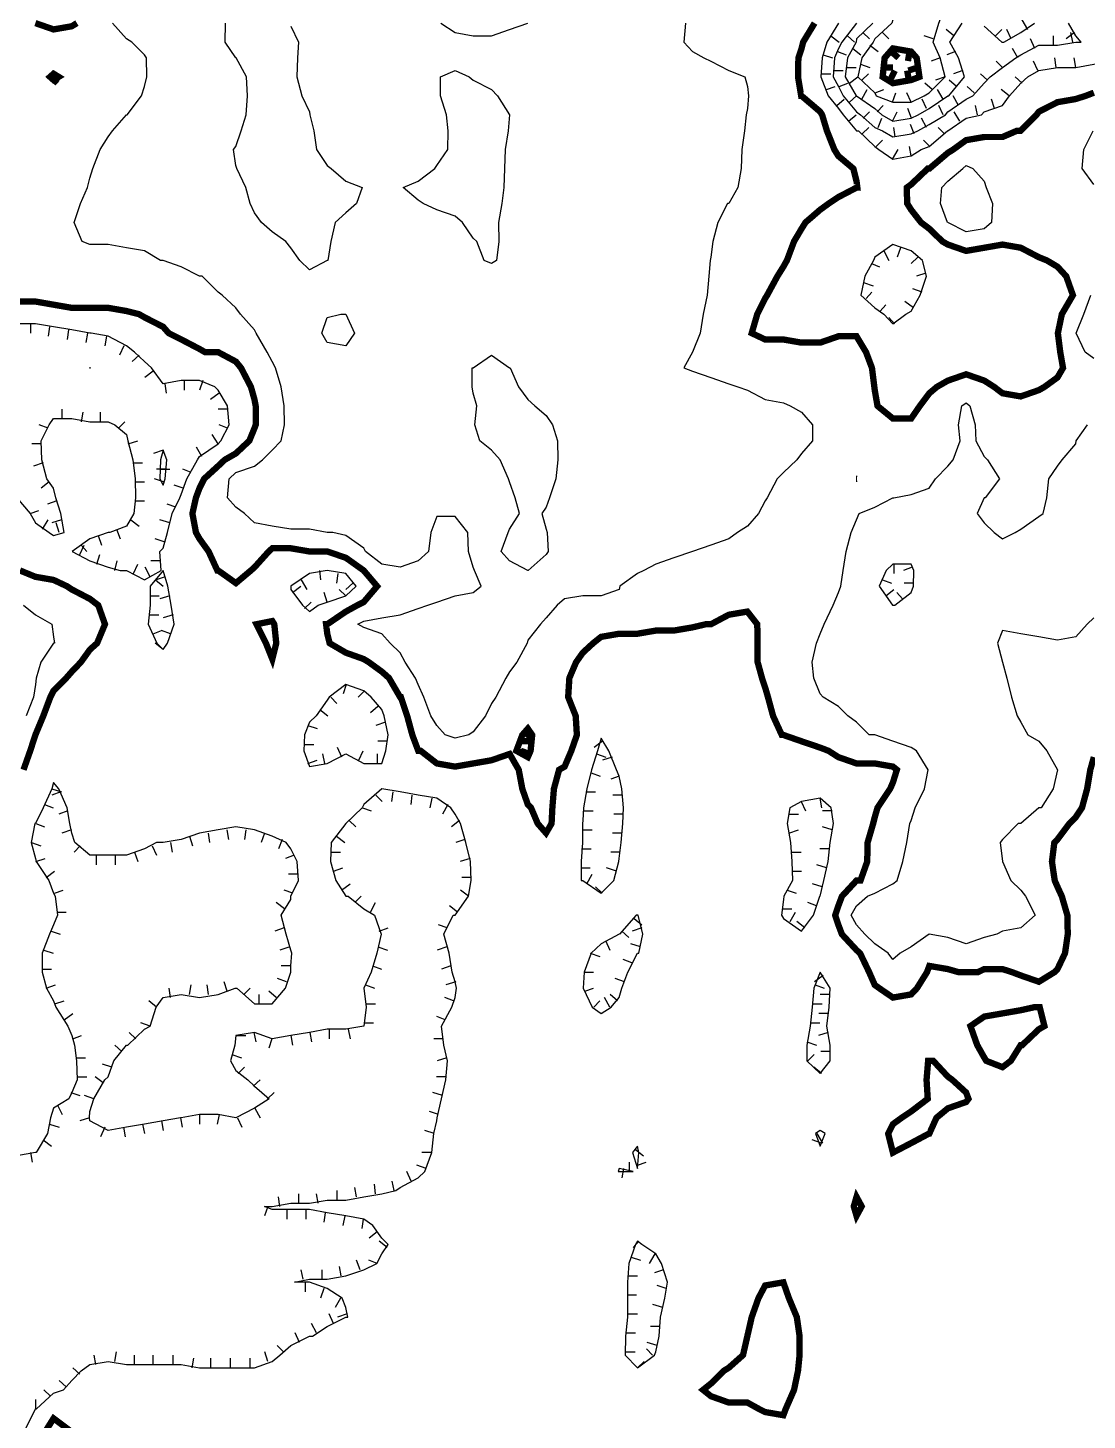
# Model space of a CAD drawing. Extents: x 628896 to 629898, y 4519176 to 4520140.
# Drawn here: x 629100.5 to 629267.9, y 4519436.2 to 4519656.2 of the extents above; entities that cross this region are included whole.
import ezdxf

# ---------------------------------------------------------------- set-up
doc = ezdxf.new("R2010")
doc.units = 0

msp = doc.modelspace()

# ---------------------------------------------------------------- linework, layer by layer
at = {"layer": 'GSLAYER', "linetype": 'CONTINUOUS', "flags": 128}
for points in [[(629242.125, 4519645.5), (629242.9375, 4519646), (629245.4375, 4519648.5), (629244.625, 4519651.5), (629243.5625, 4519654), (629244.4375, 4519657), (629245.625, 4519660), (629242.9375, 4519661), (629240.5625, 4519660), (629240.0625, 4519659.5), (629237.1875, 4519657.5), (629237, 4519657), (629234.3125, 4519654.5), (629234.0625, 4519654), (629232.25, 4519651.5), (629231.625, 4519648.5), (629234.3125, 4519646), (629234.5625, 4519645.5), (629237.1875, 4519644.5), (629240.0625, 4519644.5), (629242.125, 4519645.5)], [(629166.4375, 4519544.5), (629165.125, 4519546), (629164.1875, 4519547.5), (629163.0625, 4519550.5), (629162.1875, 4519552.5), (629161.75, 4519553.5), (629160.125, 4519556), (629159.3125, 4519557.5), (629157.75, 4519559), (629156.4375, 4519560.5), (629153.5625, 4519561.5), (629152.625, 4519562), (629153.5625, 4519562.5), (629156.4375, 4519563), (629159.3125, 4519563.5), (629162.1875, 4519564.5), (629163.6875, 4519565), (629165.125, 4519565.5), (629168, 4519566.5), (629170.875, 4519567), (629172.125, 4519568), (629171.0625, 4519570.5), (629170.875, 4519571), (629170.125, 4519573.5), (629170, 4519576.5), (629168, 4519579), (629165.125, 4519579), (629164.1875, 4519576.5), (629163.8125, 4519573.5), (629162.1875, 4519572), (629159.3125, 4519571), (629156.4375, 4519571.5), (629153.875, 4519573.5), (629153.5625, 4519574), (629150.75, 4519576), (629148.6875, 4519576.5), (629147.8125, 4519576.5), (629145, 4519577), (629142.0625, 4519577), (629139.125, 4519577.5), (629136.3125, 4519578), (629134.75, 4519579.5), (629133.375, 4519580.5), (629132.0625, 4519582), (629132.3125, 4519585), (629133.375, 4519586), (629136.3125, 4519587), (629137.5625, 4519588), (629139.125, 4519589.5), (629140.5, 4519591), (629141.0625, 4519593.5), (629141, 4519596.5), (629140.5, 4519599.5), (629139.625, 4519602.5), (629139.125, 4519603.5), (629138.3125, 4519605), (629136.5625, 4519608), (629136.3125, 4519608.5), (629134.125, 4519611), (629133.375, 4519612), (629131.1875, 4519614), (629130.5625, 4519614.5), (629128.0625, 4519617), (629127.625, 4519617), (629124.75, 4519618.5), (629121.875, 4519619.5), (629121.4375, 4519619.5), (629118.9375, 4519621), (629116.0625, 4519621.5), (629113.1875, 4519622), (629110.3125, 4519622), (629109.0625, 4519622.5), (629107.8125, 4519625.5), (629108.8125, 4519628.5), (629109.9375, 4519631), (629110.3125, 4519632.5), (629110.75, 4519634), (629111.9375, 4519637), (629113.1875, 4519639), (629113.875, 4519640), (629116.0625, 4519642.5), (629116.1875, 4519642.5), (629118.4375, 4519645.5), (629118.9375, 4519647), (629119.3125, 4519648.5), (629119.25, 4519651.5), (629118.9375, 4519652), (629116.9375, 4519654), (629116.0625, 4519654.5), (629113.875, 4519657)], [(629143.5, 4519619.5), (629142.0625, 4519621.5), (629141.25, 4519622.5), (629139.125, 4519624), (629137.4375, 4519625.5), (629136.3125, 4519627), (629135.625, 4519628.5), (629134.9375, 4519631), (629133.5, 4519634), (629133.375, 4519634.5), (629133, 4519637), (629133.375, 4519637.5), (629134.1875, 4519640), (629135, 4519642.5), (629135.1875, 4519645.5), (629135.0625, 4519648.5), (629133.4375, 4519651.5), (629133.375, 4519651.5), (629131.6875, 4519654), (629131.75, 4519657)], [(629142.0625, 4519656.5), (629143.25, 4519654), (629143.125, 4519651.5), (629143, 4519648.5), (629143.8125, 4519645.5), (629145, 4519643), (629145.0625, 4519642.5), (629145.6875, 4519640), (629146.125, 4519637), (629147.8125, 4519634.5), (629148.4375, 4519634), (629150.75, 4519632), (629153.3125, 4519631), (629152.4375, 4519628.5), (629150.75, 4519627), (629149.0625, 4519625.5), (629148.375, 4519622.5), (629147.875, 4519619.5), (629147.8125, 4519619.5), (629145, 4519618), (629143.5, 4519619.5)], [(629165.75, 4519657), (629168, 4519655.5), (629170.875, 4519655), (629173.75, 4519655), (629176.625, 4519656), (629179.5, 4519657)], [(629204.4375, 4519657), (629204.125, 4519654), (629205.5, 4519652.5), (629207.3125, 4519651.5), (629208.4375, 4519651), (629211.25, 4519649.5), (629213.8125, 4519648.5), (629214.1875, 4519647), (629214.375, 4519645.5), (629214.1875, 4519643.5), (629214, 4519642.5), (629213.75, 4519640), (629213.3125, 4519637), (629213.1875, 4519634), (629212.6875, 4519631), (629211.25, 4519628.5), (629211.0625, 4519628.5), (629209.5, 4519625.5), (629208.75, 4519622.5), (629208.4375, 4519620), (629208.3125, 4519619.5), (629208.125, 4519617), (629207.8125, 4519614), (629207.1875, 4519611), (629206.75, 4519608), (629205.5, 4519605), (629204.125, 4519602.5), (629205.5, 4519602), (629208.4375, 4519601), (629211.25, 4519600), (629212.6875, 4519599.5), (629214.1875, 4519599), (629217, 4519597.5), (629219.875, 4519597), (629220.9375, 4519596.5), (629222.75, 4519595.5), (629224.5, 4519593.5), (629224.5, 4519591), (629222.75, 4519589), (629222, 4519588), (629219.875, 4519586), (629218.875, 4519585), (629217.3125, 4519582), (629217, 4519581.5), (629215.9375, 4519579.5), (629214.1875, 4519577.5), (629212.625, 4519576.5), (629211.25, 4519575.5), (629208.4375, 4519574.5), (629205.5, 4519573.5), (629205.5, 4519573.5), (629202.5625, 4519572.5), (629199.75, 4519571.5), (629197.8125, 4519570.5), (629196.8125, 4519570), (629194.0625, 4519568), (629193.9375, 4519567.5), (629191.0625, 4519566.5), (629188.1875, 4519566.5), (629185.3125, 4519566), (629184.125, 4519565), (629182.375, 4519563), (629181.5, 4519562), (629179.5, 4519559.5), (629179.375, 4519559), (629177.75, 4519556), (629176.625, 4519554.5), (629176, 4519553.5), (629174.4375, 4519550.5), (629173.75, 4519549.5), (629172.8125, 4519547.5), (629170.875, 4519545), (629170.1875, 4519544.5), (629168, 4519544), (629166.4375, 4519544.5)], [(629228.5625, 4519657), (629226.75, 4519654), (629226, 4519651.5), (629225.8125, 4519648.5), (629226.9375, 4519645.5), (629228.5625, 4519643.5), (629229.3125, 4519642.5), (629231.4375, 4519640), (629231.75, 4519640), (629234.3125, 4519637.5), (629234.9375, 4519637), (629237.1875, 4519635.5), (629240.0625, 4519636), (629241.625, 4519637)], [(629231.4375, 4519657), (629229.125, 4519654), (629228.5625, 4519653), (629227.9375, 4519651.5), (629227.75, 4519648.5), (629228.5625, 4519647), (629229.3125, 4519645.5), (629231.4375, 4519643), (629232.0625, 4519642.5), (629234.3125, 4519640.5), (629235.5625, 4519640), (629237.1875, 4519639), (629240.0625, 4519639.5), (629241.125, 4519640)], [(629234, 4519657), (629231.4375, 4519654.5), (629231.375, 4519654), (629230, 4519651.5), (629229.625, 4519648.5), (629231.375, 4519645.5), (629231.4375, 4519645.5), (629234.3125, 4519643.5), (629235.4375, 4519642.5), (629237.1875, 4519641.5), (629240.0625, 4519642), (629241.1875, 4519642.5)], [(629241.125, 4519640), (629242.9375, 4519641), (629245.5, 4519642.5), (629245.875, 4519643), (629248.75, 4519645), (629249.8125, 4519645.5), (629251.625, 4519647.5), (629252.5625, 4519648.5), (629254.5, 4519650), (629256.625, 4519651.5), (629257.375, 4519652), (629260.25, 4519653.5), (629263.1875, 4519653.5), (629266.0625, 4519654), (629266.9375, 4519654), (629266.0625, 4519655), (629264.9375, 4519657)], [(629241.1875, 4519642.5), (629242.9375, 4519643.5), (629245.875, 4519645.5), (629246, 4519645.5), (629248.5, 4519648.5), (629247.5625, 4519651.5), (629246.1875, 4519654), (629248.125, 4519657)], [(629241.625, 4519637), (629242.9375, 4519637.5), (629245.8125, 4519640), (629245.875, 4519640), (629248.75, 4519642), (629251.1875, 4519642.5), (629251.625, 4519643), (629254.5, 4519644), (629255.625, 4519645.5), (629257.375, 4519647.5), (629258.5, 4519648.5), (629260.25, 4519649.5), (629263.1875, 4519650), (629266.0625, 4519650), (629268.9375, 4519650.5), (629271.875, 4519651), (629272.25, 4519651.5), (629274.6875, 4519654), (629275, 4519654), (629274.8125, 4519657)], [(629246.8125, 4519655), (629245.625, 4519656)], [(629251.625, 4519656.5), (629254.375, 4519654), (629254.5, 4519654), (629254.6875, 4519654), (629257.375, 4519655.5), (629259.5625, 4519657)], [(629253.375, 4519655), (629254.375, 4519656)], [(629255.875, 4519654.5), (629255.1875, 4519656)], [(629258.5, 4519656), (629257.625, 4519657.5)], [(629227.375, 4519655), (629228.6875, 4519654)], [(629230, 4519655), (629231.125, 4519654)], [(629232.4375, 4519655.5), (629233.5, 4519654.5)], [(629235.5625, 4519655.5), (629236.5625, 4519654.5)], [(629243.5625, 4519654.5), (629242.125, 4519655)], [(629259.625, 4519653), (629258.9375, 4519654.5)], [(629262.5625, 4519653.5), (629262.5625, 4519655)], [(629265.875, 4519655.5), (629264.5625, 4519654.5)], [(629265.625, 4519654), (629265.3125, 4519655.5)], [(629226.1875, 4519652), (629227.625, 4519651.5)], [(629228.4375, 4519652.5), (629229.8125, 4519652)], [(629230.875, 4519653), (629232.125, 4519652)], [(629233.5625, 4519653.5), (629234.875, 4519652.5)], [(629244.625, 4519651.5), (629243.25, 4519651)], [(629247.0625, 4519652.5), (629245.6875, 4519652)], [(629256.9375, 4519651.5), (629256.0625, 4519653)], [(629263, 4519650), (629262.75, 4519651.5)], [(629266.0625, 4519650), (629265.8125, 4519651.5)], [(629172.625, 4519619.5), (629171.4375, 4519622.5), (629170.875, 4519623), (629169.1875, 4519625.5), (629168, 4519626.5), (629165.125, 4519627.5), (629162.9375, 4519628.5), (629162.1875, 4519629), (629159.8125, 4519631), (629162.1875, 4519632), (629164.8125, 4519634), (629165.125, 4519634.5), (629166.875, 4519637), (629166.9375, 4519640), (629166.625, 4519642.5), (629165.6875, 4519645.5), (629165.6875, 4519648.5), (629168, 4519649.5), (629170.25, 4519648.5), (629170.875, 4519648), (629173.75, 4519646.5), (629174.6875, 4519645.5), (629176.625, 4519642.5), (629176.375, 4519640), (629175.9375, 4519637), (629175.8125, 4519634), (629175.6875, 4519631), (629175.375, 4519628.5), (629174.875, 4519625.5), (629174.9375, 4519622.5), (629174.5625, 4519619.5), (629173.75, 4519619), (629172.625, 4519619.5)], [(629227.75, 4519649.5), (629229.3125, 4519649.5)], [(629229.8125, 4519650), (629231.375, 4519650)], [(629232.0625, 4519650.5), (629233.5625, 4519650)], [(629248.25, 4519649.5), (629246.75, 4519649)], [(629254.5, 4519650), (629253.5, 4519651)], [(629260.0625, 4519649.5), (629259.375, 4519651)], [(629225.8125, 4519649), (629227.375, 4519649)], [(629226.6875, 4519646.5), (629228.0625, 4519647)], [(629228.6875, 4519647), (629230.0625, 4519647.5)], [(629230.3125, 4519647.5), (629231.625, 4519648.5)], [(629232.25, 4519648), (629233.3125, 4519649)], [(629243.375, 4519646.5), (629242.25, 4519647.5)], [(629245.4375, 4519648.5), (629243.9375, 4519648)], [(629247.25, 4519647), (629246.0625, 4519648)], [(629250, 4519646), (629248.9375, 4519647)], [(629252.125, 4519648), (629251, 4519649)], [(629257.625, 4519647.5), (629256.5, 4519648.5)], [(629228.3125, 4519644), (629229.5, 4519645)], [(629230.3125, 4519644.5), (629231.4375, 4519645.5)], [(629232.25, 4519645), (629233.125, 4519646.5)], [(629234.375, 4519646), (629235.75, 4519646.5)], [(629237.125, 4519644.5), (629237.625, 4519646)], [(629240.0625, 4519644.5), (629239.375, 4519646)], [(629242.5, 4519643.5), (629241.8125, 4519645)], [(629245.125, 4519645), (629244.25, 4519646.5)], [(629247.5625, 4519644), (629246.6875, 4519645.5)], [(629253.25, 4519643.5), (629252.75, 4519645)], [(629255.5625, 4519645.5), (629254.3125, 4519646.5)], [(629232.5, 4519642), (629233.5, 4519643)], [(629234.6875, 4519643), (629235.625, 4519644)], [(629237.125, 4519641.5), (629237.875, 4519643)], [(629240.125, 4519642), (629239.5625, 4519643.5)], [(629245.125, 4519642.5), (629244.4375, 4519644)], [(629247.75, 4519641.5), (629246.875, 4519643)], [(629250.5625, 4519642.5), (629250.25, 4519644)], [(629230.1875, 4519641.5), (629231.375, 4519642.5)], [(629232.3125, 4519639.5), (629233.375, 4519640.5)], [(629234.875, 4519640.5), (629235.4375, 4519642)], [(629237.5625, 4519639), (629237.3125, 4519640.5)], [(629240.5625, 4519639.5), (629239.9375, 4519641)], [(629242.5, 4519640.5), (629241.6875, 4519642)], [(629245.3125, 4519639.5), (629244.3125, 4519640.5)], [(629234.5625, 4519637.5), (629235.5625, 4519638.5)], [(629243, 4519637.5), (629242, 4519638.5)], [(629268.9375, 4519631.5), (629267.0625, 4519634), (629267.375, 4519637), (629268.8125, 4519640)], [(629237.125, 4519635.5), (629238, 4519637)], [(629240.0625, 4519636), (629239.8125, 4519637.5)], [(629245.8125, 4519625.5), (629244.6875, 4519628.5), (629244.9375, 4519631), (629245.875, 4519632), (629248.25, 4519634), (629248.75, 4519634.5), (629249.8125, 4519634), (629251.625, 4519632), (629251.9375, 4519631), (629252.9375, 4519628.5), (629252.75, 4519625.5), (629251.625, 4519624.5), (629248.75, 4519624), (629245.875, 4519625.5), (629245.8125, 4519625.5)], [(629239.25, 4519611), (629240.0625, 4519611.5), (629241.5, 4519614), (629242.5, 4519617), (629241.875, 4519619.5), (629240.0625, 4519621), (629237.1875, 4519622), (629234.3125, 4519620), (629234.125, 4519619.5), (629232.75, 4519617), (629232.125, 4519614), (629234.3125, 4519612), (629235.75, 4519611), (629237.1875, 4519609.5), (629239.25, 4519611)], [(629235.75, 4519621), (629236.5625, 4519619.5)], [(629238.375, 4519621.5), (629237.875, 4519620)], [(629233.8125, 4519619), (629235.0625, 4519618.5)], [(629241.125, 4519620), (629240.0625, 4519619)], [(629242.375, 4519617.5), (629240.9375, 4519617)], [(629232.5625, 4519616), (629234.0625, 4519615.5)], [(629232.9375, 4519613.5), (629233.875, 4519614.5)], [(629241.8125, 4519614.5), (629240.3125, 4519615)], [(629268.9375, 4519604), (629267.5625, 4519605), (629266.125, 4519608), (629267.375, 4519611), (629268.4375, 4519614)], [(629235.1875, 4519611.5), (629236.0625, 4519612.5)], [(629240.4375, 4519612), (629239.0625, 4519613)], [(629146.9375, 4519608), (629147.8125, 4519610.5), (629149.9375, 4519611), (629150.75, 4519611), (629150.75, 4519611), (629152.125, 4519608), (629150.75, 4519606), (629147.8125, 4519606.5), (629146.9375, 4519608)], [(629237.4375, 4519609.5), (629236.5625, 4519610.5)], [(629121.5625, 4519570.5), (629121.375, 4519573.5), (629121.875, 4519574), (629122.5625, 4519576.5), (629123.3125, 4519579.5), (629124.5, 4519582), (629124.75, 4519582.5), (629125.625, 4519585), (629127.3125, 4519588), (629127.625, 4519588.5), (629130.5625, 4519590.5), (629131, 4519591), (629132.3125, 4519593.5), (629132.0625, 4519596.5), (629130.5625, 4519599), (629130.0625, 4519599.5), (629127.625, 4519600.5), (629124.75, 4519600.5), (629121.875, 4519600), (629120.0625, 4519602.5), (629118.9375, 4519603.5), (629117.375, 4519605), (629116.0625, 4519606), (629113.1875, 4519607.5), (629110.5, 4519608), (629110.3125, 4519608), (629107.4375, 4519608.5), (629104.5625, 4519609), (629101.6875, 4519609.5), (629098.75, 4519609.5)], [(629100.9375, 4519609.5), (629100.9375, 4519608)], [(629103.9375, 4519609), (629103.6875, 4519607.5)], [(629106.9375, 4519608.5), (629106.6875, 4519607)], [(629109.9375, 4519608), (629109.6875, 4519606.5)], [(629112.9375, 4519607.5), (629112.6875, 4519606)], [(629115.6875, 4519606), (629115, 4519604.5)], [(629118.0625, 4519604.5), (629117, 4519603.5)], [(629179.5, 4519570.5), (629176.625, 4519572), (629175.3125, 4519573.5), (629176.375, 4519576.5), (629176.625, 4519577), (629178.1875, 4519579.5), (629177.5, 4519582), (629176.625, 4519584.5), (629176.4375, 4519585), (629175.125, 4519588), (629173.75, 4519589.5), (629171.9375, 4519591), (629171.125, 4519593.5), (629171.4375, 4519596.5), (629170.875, 4519598.5), (629170.6875, 4519599.5), (629170.6875, 4519602.5), (629170.875, 4519602.5), (629173.75, 4519604.5), (629176.625, 4519602.5), (629176.6875, 4519602.5), (629178, 4519599.5), (629179.5, 4519597.5), (629180.625, 4519596.5), (629182.375, 4519595), (629183.375, 4519593.5), (629184.1875, 4519591), (629184.25, 4519588), (629183.9375, 4519585), (629182.9375, 4519582), (629182.375, 4519580.5), (629181.6875, 4519579.5), (629182.375, 4519577), (629182.5625, 4519576.5), (629182.6875, 4519573.5), (629182.375, 4519573), (629179.5625, 4519570.5), (629179.5, 4519570.5)], [(629110.375, 4519602.5), (629110.3125, 4519602.5), (629110.25, 4519602.5), (629110.3125, 4519602.5), (629110.375, 4519602.5)], [(629120.3125, 4519602), (629119, 4519601)], [(629122.125, 4519600), (629122.375, 4519598.5)], [(629125.1875, 4519600.5), (629125.1875, 4519599)], [(629128.125, 4519600.5), (629127.625, 4519599)], [(629130.75, 4519598.5), (629129.375, 4519597.5)], [(629236.4375, 4519510), (629234.3125, 4519511.5), (629232.75, 4519513), (629231.4375, 4519514.5), (629230.5625, 4519516), (629231.4375, 4519517.5), (629233.1875, 4519519), (629234.3125, 4519519.5), (629237.1875, 4519521), (629237.875, 4519521.5), (629238.75, 4519524.5), (629239.375, 4519527.5), (629239.875, 4519530.5), (629240.0625, 4519531), (629240.6875, 4519533), (629242.1875, 4519536), (629242.75, 4519539), (629240.9375, 4519542), (629240.0625, 4519542.5), (629237.1875, 4519543.5), (629234.3125, 4519544.5), (629233.4375, 4519544.5), (629231.4375, 4519546.5), (629230.0625, 4519547.5), (629228.5625, 4519549), (629226.1875, 4519550.5), (629225.6875, 4519551), (629224.6875, 4519553.5), (629224.4375, 4519556), (629225.125, 4519559), (629225.6875, 4519560.5), (629226.3125, 4519562), (629227.75, 4519565), (629228.5625, 4519567), (629228.9375, 4519568), (629229.3125, 4519570.5), (629229.8125, 4519573.5), (629230.5625, 4519576.5), (629231.4375, 4519578.5), (629231.875, 4519579.5), (629234.3125, 4519580.5), (629237.1875, 4519582), (629237.3125, 4519582), (629240.0625, 4519582.5), (629242.9375, 4519583.5), (629243.9375, 4519585), (629245.875, 4519587), (629246.6875, 4519588), (629247.8125, 4519591), (629247.5625, 4519593.5), (629248.0625, 4519596.5), (629248.75, 4519597), (629249.3125, 4519596.5), (629250.1875, 4519593.5), (629250.3125, 4519591), (629251.625, 4519588.5), (629252.125, 4519588), (629254, 4519585), (629251.75, 4519582), (629251.625, 4519582), (629250.5, 4519579.5), (629251.625, 4519578), (629253.1875, 4519576.5), (629254.5, 4519575.5), (629256.5, 4519576.5), (629257.375, 4519577), (629260.25, 4519579), (629260.9375, 4519579.5), (629261.5, 4519582), (629261.8125, 4519585), (629263.1875, 4519587), (629263.9375, 4519588), (629266.0625, 4519590.5), (629266.125, 4519591), (629267.9375, 4519593.5)], [(629098.75, 4519582), (629100.875, 4519579.5), (629101.6875, 4519578), (629103.875, 4519576.5), (629104.5625, 4519576), (629106.25, 4519576.5), (629105.6875, 4519579.5), (629104.9375, 4519582), (629104.5625, 4519583.5), (629103.5, 4519585), (629102.6875, 4519588), (629102.625, 4519591), (629103.875, 4519593.5), (629104.5625, 4519594.5), (629107.4375, 4519594.5), (629110.3125, 4519594), (629113.1875, 4519594), (629114.25, 4519593.5), (629116.0625, 4519592), (629116.3125, 4519591), (629117.0625, 4519588), (629117.4375, 4519585), (629117.5, 4519582), (629117.25, 4519579.5), (629116.0625, 4519577.5), (629113.4375, 4519576.5), (629113.1875, 4519576.5), (629110.3125, 4519575.5), (629107.5, 4519573.5), (629110.3125, 4519572), (629113.1875, 4519571), (629115.0625, 4519570.5), (629116.0625, 4519570.5), (629118.9375, 4519569), (629121.5625, 4519570.5)], [(629105.9375, 4519594.5), (629105.9375, 4519596)], [(629109, 4519594), (629109.25, 4519595.5)], [(629112, 4519594), (629112, 4519595.5)], [(629132.0625, 4519596), (629130.5625, 4519596)], [(629103.6875, 4519593), (629102.3125, 4519593.5)], [(629114.8125, 4519593), (629115.8125, 4519594)], [(629130.5625, 4519590.5), (629129.625, 4519592)], [(629132.0625, 4519593), (629130.75, 4519593.5)], [(629102.625, 4519590.5), (629101.125, 4519590.5)], [(629116.375, 4519590.5), (629117.875, 4519591)], [(629128, 4519588.5), (629127.125, 4519590)], [(629121.875, 4519589.5), (629120.375, 4519589)], [(629122.1875, 4519585), (629122.4375, 4519588), (629121.875, 4519589.5), (629121.4375, 4519588), (629121.375, 4519585), (629121.875, 4519584), (629122.1875, 4519585)], [(629102.9375, 4519587.5), (629101.375, 4519587)], [(629117.1875, 4519587.5), (629118.625, 4519587.5)], [(629122.3125, 4519586.5), (629120.8125, 4519586.5)], [(629121.4375, 4519586.5), (629122.9375, 4519586.5)], [(629126.3125, 4519586), (629125, 4519586.5)], [(629103.875, 4519584.5), (629102.625, 4519583.5)], [(629117.4375, 4519584.5), (629118.9375, 4519584.5)], [(629121.9375, 4519584.5), (629120.5, 4519585)], [(629125.0625, 4519583.5), (629123.625, 4519584)], [(629105.0625, 4519581.5), (629103.625, 4519581)], [(629117.4375, 4519581.5), (629118.9375, 4519581.5)], [(629123.875, 4519580.5), (629122.5, 4519581)], [(629100.875, 4519579.5), (629102.25, 4519580)], [(629102.8125, 4519577), (629103.6875, 4519578.5)], [(629105.8125, 4519578.5), (629104.3125, 4519578)], [(629105.4375, 4519576.5), (629105, 4519578)], [(629114.5, 4519577), (629115.0625, 4519575.5)], [(629116.75, 4519578.5), (629118.0625, 4519577.5)], [(629122.9375, 4519578), (629121.375, 4519578.5)], [(629108.6875, 4519573), (629109.375, 4519574.5)], [(629108.9375, 4519574.5), (629109.8125, 4519573.5)], [(629111.625, 4519576), (629112.125, 4519574.5)], [(629122.0625, 4519575), (629120.625, 4519575.5)], [(629111.375, 4519571.5), (629111.875, 4519573)], [(629114.25, 4519570.5), (629114.625, 4519572)], [(629117.1875, 4519570), (629117.875, 4519571.5)], [(629119.8125, 4519569.5), (629119.0625, 4519571)], [(629122.5625, 4519559), (629123.625, 4519562), (629123.125, 4519565), (629122.625, 4519568), (629121.875, 4519570.5), (629119.8125, 4519568), (629119.8125, 4519565), (629119.5, 4519562), (629120.875, 4519559), (629121.875, 4519558), (629122.5625, 4519559)], [(629121.4375, 4519572), (629119.9375, 4519572)], [(629146.375, 4519565), (629147.8125, 4519565.5), (629150.75, 4519566.5), (629152.375, 4519568), (629150.75, 4519570), (629147.8125, 4519570.5), (629145, 4519570), (629142.0625, 4519568), (629142.0625, 4519567.5), (629143.875, 4519565), (629145, 4519564), (629146.375, 4519565)], [(629146.5625, 4519570.5), (629146.75, 4519569)], [(629149.5, 4519570), (629149.25, 4519568.5)], [(629237.5, 4519565), (629240.0625, 4519567), (629240.4375, 4519568), (629240.5, 4519570.5), (629240.0625, 4519571.5), (629237.1875, 4519571.5), (629236.125, 4519570.5), (629235, 4519568), (629237.125, 4519565), (629237.1875, 4519565), (629237.5, 4519565)], [(629237.3125, 4519571.5), (629237.3125, 4519570)], [(629240.25, 4519571), (629238.875, 4519570.5)], [(629120.6875, 4519569), (629121.875, 4519568)], [(629122.1875, 4519569.5), (629120.75, 4519569)], [(629142.3125, 4519567), (629143.625, 4519568)], [(629143.6875, 4519569), (629144.5625, 4519567.5)], [(629151.875, 4519568.5), (629150.75, 4519567.5)], [(629235.5625, 4519569), (629236.9375, 4519568.5)], [(629240.4375, 4519568.5), (629238.9375, 4519568.5)], [(629119.8125, 4519566.5), (629121.25, 4519566.5)], [(629122.9375, 4519566.5), (629121.375, 4519566)], [(629147.8125, 4519565.5), (629147.3125, 4519567)], [(629150.75, 4519566.5), (629149.6875, 4519567.5)], [(629236.0625, 4519566.5), (629237.3125, 4519567.5)], [(629238.6875, 4519566), (629237.8125, 4519567)], [(629099.8125, 4519565), (629101.6875, 4519563.5), (629104.3125, 4519562), (629104.5625, 4519560), (629104.6875, 4519559), (629104.5625, 4519559), (629102.5625, 4519556), (629101.8125, 4519553.5), (629101.6875, 4519552.5), (629101.375, 4519550.5), (629100.25, 4519547.5)], [(629119.625, 4519563.5), (629121.1875, 4519563.5)], [(629123.4375, 4519563.5), (629121.875, 4519563)], [(629144.1875, 4519564.5), (629145.25, 4519565.5)], [(629268.9375, 4519563), (629267.875, 4519562), (629266.0625, 4519560), (629263.1875, 4519559.5), (629260.25, 4519560), (629257.375, 4519560.5), (629254.5, 4519561), (629253.6875, 4519559), (629254.5, 4519556), (629254.5, 4519556), (629255.1875, 4519553.5), (629255.9375, 4519550.5), (629256.8125, 4519547.5), (629257.375, 4519546.5), (629258.5, 4519544.5), (629260.25, 4519543.5), (629261.5, 4519542), (629263.1875, 4519539), (629262.5, 4519536), (629260.625, 4519533), (629260.25, 4519533), (629257.375, 4519530.5), (629257, 4519530.5), (629254.5, 4519528), (629254.125, 4519527.5), (629254.5, 4519524.5), (629254.5, 4519524.5), (629255.8125, 4519521.5), (629257.375, 4519520), (629258.125, 4519519), (629259.6875, 4519516), (629257.375, 4519514), (629254.5, 4519513.5), (629253.625, 4519513), (629251.625, 4519512.5), (629248.75, 4519511.5), (629245.875, 4519512.5), (629242.9375, 4519513), (629240.0625, 4519511), (629238.3125, 4519510), (629237.1875, 4519509), (629236.4375, 4519510)], [(629120.3125, 4519560.5), (629121.625, 4519561)], [(629121.875, 4519558), (629120.625, 4519559)], [(629123.0625, 4519560.5), (629121.625, 4519561)], [(629157.0625, 4519542), (629157.4375, 4519544.5), (629156.8125, 4519547.5), (629156.4375, 4519548.5), (629154.75, 4519550.5), (629153.5625, 4519551.5), (629150.75, 4519552.5), (629148.125, 4519550.5), (629147.8125, 4519550), (629146.0625, 4519547.5), (629145, 4519546.5), (629144.1875, 4519544.5), (629144.125, 4519542), (629145, 4519539.5), (629147.8125, 4519540), (629150.75, 4519541.5), (629153.5625, 4519540), (629156.4375, 4519540), (629157.0625, 4519542)], [(629150.8125, 4519552.5), (629150.3125, 4519551)], [(629148.375, 4519550.5), (629149.3125, 4519549.5)], [(629153.6875, 4519551.5), (629152.6875, 4519550.5)], [(629146.625, 4519548.5), (629147.875, 4519547.5)], [(629155.8125, 4519549), (629154.625, 4519548)], [(629144.75, 4519546), (629146.1875, 4519545.5)], [(629157, 4519546.5), (629155.5, 4519546)], [(629193.0625, 4519521.5), (629193.875, 4519524.5), (629193.9375, 4519525), (629194.25, 4519527.5), (629194.5, 4519530.5), (629194.625, 4519533), (629194.375, 4519536), (629193.9375, 4519538), (629193.5, 4519539), (629192.3125, 4519542), (629191.0625, 4519544), (629190.5, 4519542), (629189.5625, 4519539), (629188.8125, 4519536), (629188.3125, 4519533), (629188.1875, 4519531), (629188.125, 4519530.5), (629188.125, 4519527.5), (629187.9375, 4519524.5), (629187.9375, 4519521.5), (629188.1875, 4519521.5), (629191.0625, 4519519.5), (629193.0625, 4519521.5)], [(629144.125, 4519543), (629145.6875, 4519543)], [(629147.4375, 4519540), (629147.125, 4519541.5)], [(629150.125, 4519541), (629149.4375, 4519542.5)], [(629152.8125, 4519540.5), (629153.5, 4519542)], [(629155.75, 4519540), (629155.75, 4519541.5)], [(629157.3125, 4519543.5), (629155.8125, 4519543.5)], [(629191.3125, 4519543.5), (629190, 4519542.5)], [(629190.375, 4519541.5), (629191.8125, 4519541)], [(629144.75, 4519540), (629146.1875, 4519540.5)], [(629192.8125, 4519541), (629191.3125, 4519540.5)], [(629100.25, 4519435), (629101.6875, 4519438), (629101.875, 4519438), (629104.5625, 4519440.5), (629106.125, 4519441), (629107.4375, 4519442.5), (629108.9375, 4519444), (629110.3125, 4519445), (629113.1875, 4519445.5), (629116.0625, 4519445), (629118.9375, 4519445), (629121.875, 4519445), (629124.75, 4519445), (629127.625, 4519444.5), (629130.5625, 4519444.5), (629133.375, 4519444.5), (629136.3125, 4519444.5), (629139.125, 4519445.5), (629140.3125, 4519446.5), (629142.0625, 4519448), (629145, 4519449.5), (629145.5, 4519449.5), (629147.8125, 4519451), (629150.75, 4519452.5), (629151.0625, 4519452.5), (629150.75, 4519454), (629150.1875, 4519455.5), (629147.8125, 4519457), (629145, 4519458), (629142.625, 4519458), (629145, 4519458.5), (629147.8125, 4519458.5), (629150.75, 4519459), (629153.5625, 4519460), (629155.625, 4519461), (629156.4375, 4519462.5), (629157.4375, 4519464), (629156.4375, 4519465), (629155, 4519467), (629153.5625, 4519468), (629150.75, 4519468.5), (629147.8125, 4519469), (629145, 4519469.5), (629142.0625, 4519469.5), (629139.125, 4519469.5), (629137.875, 4519470), (629139.125, 4519470), (629142.0625, 4519470.5), (629145, 4519470.5), (629147.8125, 4519471), (629150.75, 4519471), (629153.5625, 4519471.5), (629156.4375, 4519472), (629158.625, 4519472.5), (629159.3125, 4519473), (629162.1875, 4519474.5), (629163.25, 4519475.5), (629164.3125, 4519478.5), (629164.625, 4519481.5), (629165.125, 4519483.5), (629165.1875, 4519484), (629165.875, 4519487), (629166.5625, 4519490), (629166.8125, 4519493), (629166.25, 4519495.5), (629165.875, 4519498.5), (629167.5, 4519501.5), (629168, 4519503), (629168.25, 4519504.5), (629168, 4519505.5), (629167.5625, 4519507), (629167.0625, 4519510), (629166.25, 4519513), (629167.6875, 4519516), (629168, 4519516), (629170.125, 4519519), (629170.5625, 4519521.5), (629170.4375, 4519524.5), (629169.6875, 4519527.5), (629168.875, 4519530.5), (629168, 4519532), (629167.3125, 4519533), (629165.125, 4519534.5), (629162.1875, 4519535), (629159.3125, 4519535.5), (629156.4375, 4519536), (629153.5625, 4519533.5), (629153.3125, 4519533), (629150.75, 4519530.5), (629148.4375, 4519527.5), (629148.3125, 4519524.5), (629149.1875, 4519521.5), (629150.75, 4519519), (629151.125, 4519519), (629153.5625, 4519517), (629155.25, 4519516), (629156.3125, 4519513), (629155.625, 4519510), (629154.75, 4519507), (629153.5625, 4519504.5), (629153.9375, 4519501.5), (629153.5625, 4519498.5), (629150.75, 4519498), (629147.8125, 4519498), (629145, 4519497.5), (629142.0625, 4519497), (629139.125, 4519496.5), (629136.3125, 4519497.5), (629133.375, 4519497), (629133.1875, 4519495.5), (629132.5, 4519493), (629133.375, 4519491.5), (629135.25, 4519490), (629136.3125, 4519489), (629138.625, 4519487), (629136.3125, 4519485.5), (629133.375, 4519484), (629130.5625, 4519484.5), (629127.625, 4519484.5), (629124.75, 4519484), (629124.625, 4519484), (629121.875, 4519483.5), (629118.9375, 4519483), (629116.0625, 4519482.5), (629113.1875, 4519482), (629110.3125, 4519483.5), (629110.25, 4519484), (629110.3125, 4519485), (629110.9375, 4519487), (629112.6875, 4519490), (629113.1875, 4519490.5), (629114.0625, 4519493), (629116.0625, 4519495.5), (629116.3125, 4519495.5), (629118.9375, 4519498), (629119.8125, 4519498.5), (629120.75, 4519501.5), (629121.875, 4519503), (629124.75, 4519503.5), (629127.625, 4519503), (629130.5625, 4519503.5), (629133.25, 4519504.5), (629133.375, 4519504.5), (629133.5, 4519504.5), (629136.3125, 4519502), (629139.125, 4519502), (629141.1875, 4519504.5), (629142.0625, 4519507), (629142.0625, 4519508), (629142.1875, 4519510), (629142.0625, 4519510.5), (629141.3125, 4519513), (629140.5, 4519516), (629142.0625, 4519518.5), (629142.0625, 4519519), (629143.25, 4519521.5), (629143.0625, 4519524.5), (629142.0625, 4519526.5), (629141.3125, 4519527.5), (629139.125, 4519528.5), (629136.3125, 4519529.5), (629133.375, 4519530), (629130.5625, 4519529.5), (629127.625, 4519529), (629124.75, 4519528), (629121.875, 4519527.5), (629120.8125, 4519527.5), (629118.9375, 4519526.5), (629116.0625, 4519525.5), (629113.1875, 4519525.5), (629110.3125, 4519525.5), (629107.9375, 4519527.5), (629107.4375, 4519529), (629107.125, 4519530.5), (629106.6875, 4519533), (629105.375, 4519536), (629104.5625, 4519537), (629104.3125, 4519536), (629102.9375, 4519533), (629101.6875, 4519530.5), (629101.625, 4519530.5), (629101, 4519527.5), (629101.6875, 4519525), (629101.8125, 4519524.5), (629103.8125, 4519521.5), (629104.5625, 4519519.5), (629104.8125, 4519519), (629105.1875, 4519516), (629104.5625, 4519514.5), (629103.9375, 4519513), (629102.75, 4519510), (629102.75, 4519507), (629103.4375, 4519504.5), (629104.5625, 4519502.5), (629104.9375, 4519501.5), (629106.8125, 4519498.5), (629107.4375, 4519497), (629107.875, 4519495.5), (629108.1875, 4519493), (629108.3125, 4519490), (629107.4375, 4519488), (629107, 4519487), (629104.5625, 4519485.5), (629104.0625, 4519484), (629103.625, 4519481.5), (629101.8125, 4519478.5), (629101.6875, 4519478.5), (629098.75, 4519478)], [(629189.5, 4519538.5), (629190.9375, 4519538)], [(629193.9375, 4519538), (629192.625, 4519537.5)], [(629104.3125, 4519536), (629105.8125, 4519535.5)], [(629105.6875, 4519535.5), (629104.3125, 4519535)], [(629155.5, 4519535), (629156.5, 4519534)], [(629158.1875, 4519535.5), (629157.9375, 4519534)], [(629161.1875, 4519535), (629161, 4519533.5)], [(629188.6875, 4519535.5), (629190.1875, 4519535.5)], [(629194.4375, 4519535), (629192.9375, 4519535)], [(629103.125, 4519533.5), (629104.5, 4519533)], [(629153.375, 4519533), (629154.75, 4519532.5)], [(629164.3125, 4519534.5), (629164, 4519533)], [(629166.875, 4519533.5), (629166, 4519532)], [(629224.625, 4519516), (629225.625, 4519519), (629225.6875, 4519519), (629226.25, 4519521.5), (629226.9375, 4519524.5), (629227.25, 4519527.5), (629227.8125, 4519530.5), (629227.4375, 4519533), (629225.6875, 4519534.5), (629222.75, 4519534), (629220.875, 4519533), (629220.5, 4519530.5), (629221, 4519527.5), (629221.1875, 4519524.5), (629221.3125, 4519521.5), (629219.9375, 4519519), (629219.875, 4519518.5), (629219.5625, 4519516), (629219.875, 4519515.5), (629222.75, 4519513.5), (629224.625, 4519516)], [(629222.6875, 4519534), (629223.375, 4519532.5)], [(629225.625, 4519534.5), (629225.875, 4519533)], [(629101.75, 4519530.5), (629103.125, 4519530)], [(629106.8125, 4519532.5), (629105.375, 4519532)], [(629151.25, 4519531), (629152.3125, 4519530)], [(629168.6875, 4519531), (629167.4375, 4519530)], [(629188.3125, 4519532.5), (629189.8125, 4519532.5)], [(629194.5625, 4519532), (629193.0625, 4519532)], [(629220.75, 4519532), (629222.25, 4519532)], [(629227.5625, 4519532.5), (629226.0625, 4519532.5)], [(629107.375, 4519529.5), (629105.875, 4519529)], [(629126.0625, 4519528.5), (629126.5, 4519527)], [(629129, 4519529), (629129.1875, 4519527.5)], [(629131.9375, 4519529.5), (629132.1875, 4519528)], [(629134.9375, 4519529.5), (629134.75, 4519528)], [(629137.875, 4519529), (629137.375, 4519527.5)], [(629149.25, 4519528.5), (629150.5625, 4519527.5)], [(629188.125, 4519529.5), (629189.6875, 4519529.5)], [(629194.375, 4519529), (629192.875, 4519529)], [(629220.75, 4519529), (629222.25, 4519529.5)], [(629227.5625, 4519529.5), (629226.0625, 4519530)], [(629101.0625, 4519527.5), (629102.5625, 4519527)], [(629108.75, 4519527), (629107.8125, 4519526)], [(629117.375, 4519526), (629117.875, 4519524.5)], [(629120.125, 4519527), (629120.8125, 4519525.5)], [(629123.0625, 4519527.5), (629123.3125, 4519526)], [(629140.6875, 4519528), (629140.125, 4519526.5)], [(629148.375, 4519526), (629149.875, 4519526)], [(629169.5625, 4519528), (629168.125, 4519527.5)], [(629188, 4519526.5), (629189.5, 4519526.5)], [(629194.0625, 4519526), (629192.625, 4519526)], [(629221.125, 4519526), (629222.6875, 4519526)], [(629227.125, 4519526.5), (629225.625, 4519526.5)], [(629101.75, 4519524.5), (629103.25, 4519525)], [(629111.3125, 4519525.5), (629111.3125, 4519524)], [(629114.3125, 4519525.5), (629114.3125, 4519524)], [(629142.5625, 4519525.5), (629141.1875, 4519525)], [(629170.375, 4519525), (629168.8125, 4519524.5)], [(629226.6875, 4519523.5), (629225.1875, 4519524)], [(629103.375, 4519522), (629104.6875, 4519523)], [(629143.125, 4519522.5), (629141.6875, 4519522.5)], [(629148.8125, 4519523), (629150.25, 4519523.5)], [(629170.5625, 4519522), (629169.0625, 4519522)], [(629187.9375, 4519523.5), (629189.375, 4519523.5)], [(629188.8125, 4519521), (629189.6875, 4519522.5)], [(629193.5, 4519523), (629191.9375, 4519523.5)], [(629221.3125, 4519523), (629222.75, 4519523)], [(629104.6875, 4519519.5), (629106.0625, 4519520)], [(629142.375, 4519519.5), (629141, 4519520)], [(629150.0625, 4519520), (629151.4375, 4519521)], [(629170.125, 4519519), (629168.875, 4519520)], [(629191.25, 4519519.5), (629190.1875, 4519520.5)], [(629220.5, 4519520), (629221.875, 4519519.5)], [(629226, 4519520.5), (629224.5, 4519521)], [(629141.0625, 4519517), (629139.75, 4519518)], [(629152.1875, 4519518), (629153.1875, 4519519)], [(629154.625, 4519516.5), (629155.4375, 4519518)], [(629168.375, 4519516.5), (629167.125, 4519517.5)], [(629225.125, 4519517.5), (629223.75, 4519518)], [(629105.0625, 4519516.5), (629106.5625, 4519516.5)], [(629192.6875, 4519501.5), (629193.9375, 4519503), (629194.375, 4519504.5), (629195.3125, 4519507), (629196.8125, 4519510), (629197.0625, 4519510), (629197.6875, 4519513), (629196.9375, 4519516), (629196.8125, 4519516), (629196.625, 4519516), (629194, 4519513), (629193.9375, 4519513), (629191.0625, 4519511.5), (629189.5, 4519510), (629188.375, 4519507), (629188.25, 4519504.5), (629189.6875, 4519501.5), (629191.0625, 4519500.5), (629192.6875, 4519501.5)], [(629196.3125, 4519515.5), (629197.5, 4519514.5)], [(629219.75, 4519517), (629221.1875, 4519517)], [(629220.9375, 4519515), (629221.8125, 4519516.5)], [(629223.25, 4519514), (629222, 4519515)], [(629104.1875, 4519513.5), (629105.625, 4519513)], [(629141, 4519514), (629139.5, 4519513.5)], [(629156, 4519513.5), (629157.4375, 4519514)], [(629166.75, 4519514), (629165.375, 4519514.5)], [(629194.375, 4519513.5), (629195.4375, 4519512.5)], [(629197.5, 4519514), (629196, 4519513.5)], [(629141.875, 4519511), (629140.3125, 4519510.5)], [(629155.8125, 4519511), (629157.3125, 4519510.5)], [(629166.6875, 4519511), (629165.1875, 4519510.5)], [(629191.75, 4519512), (629192.4375, 4519510.5)], [(629197.3125, 4519511), (629195.75, 4519511.5)], [(629103, 4519510.5), (629104.5, 4519510)], [(629189.375, 4519510), (629190.875, 4519509.5)], [(629195.9375, 4519508.5), (629194.5625, 4519509)], [(629102.75, 4519507.5), (629104.25, 4519507.5)], [(629142.0625, 4519508), (629140.5, 4519508)], [(629154.9375, 4519508), (629156.375, 4519507.5)], [(629167.3125, 4519508), (629165.875, 4519507.5)], [(629188.375, 4519507), (629189.875, 4519507)], [(629227.25, 4519493), (629227.25, 4519495.5), (629226.75, 4519498.5), (629227.125, 4519501.5), (629227.25, 4519504.5), (629225.6875, 4519507), (629224.6875, 4519504.5), (629224.4375, 4519501.5), (629224.125, 4519498.5), (629223.5625, 4519495.5), (629223.5625, 4519493), (629225.6875, 4519491), (629227.25, 4519493)], [(629226.1875, 4519506.5), (629224.8125, 4519505.5)], [(629103.375, 4519504.5), (629104.875, 4519505)], [(629123.0625, 4519503), (629122.8125, 4519504.5)], [(629126.0625, 4519503.5), (629126.3125, 4519505)], [(629129.0625, 4519503.5), (629128.8125, 4519505)], [(629132, 4519504), (629131.5, 4519505.5)], [(629134.625, 4519503.5), (629135.625, 4519504.5)], [(629139.75, 4519503), (629138.5625, 4519504)], [(629141.375, 4519505.5), (629139.9375, 4519506)], [(629153.875, 4519505), (629155.25, 4519504.5)], [(629168.125, 4519505.5), (629166.5625, 4519505)], [(629188.5, 4519504), (629189.875, 4519504.5)], [(629194.75, 4519505.5), (629193.3125, 4519506)], [(629224.875, 4519505), (629226.3125, 4519504.5)], [(629104.75, 4519502), (629106.25, 4519502.5)], [(629120.8125, 4519501.5), (629119.625, 4519502.5)], [(629137.0625, 4519502), (629137.0625, 4519503.5)], [(629153.875, 4519502), (629155.4375, 4519502)], [(629167.75, 4519502.5), (629166.375, 4519503)], [(629189.9375, 4519501.5), (629190.875, 4519502.5)], [(629192.4375, 4519501.5), (629191.625, 4519503)], [(629193.6875, 4519502.5), (629192.5, 4519503.5)], [(629224.4375, 4519502), (629226, 4519502)], [(629227.1875, 4519503.5), (629225.6875, 4519503.5)], [(629106.25, 4519499.5), (629107.625, 4519500.5)], [(629166.4375, 4519499.5), (629165.125, 4519500)], [(629227, 4519500.5), (629225.5, 4519500.5)], [(629117.5625, 4519496.5), (629116.5, 4519497.5)], [(629119.8125, 4519498.5), (629118.375, 4519499)], [(629136.1875, 4519497.5), (629136.5, 4519496)], [(629145.0625, 4519497.5), (629145.3125, 4519496)], [(629148.125, 4519498), (629148.125, 4519496.5)], [(629151.125, 4519498), (629151.4375, 4519496.5)], [(629153.6875, 4519499), (629155.125, 4519499)], [(629224.125, 4519499), (629225.625, 4519499)], [(629226.9375, 4519497.5), (629225.4375, 4519497)], [(629107.625, 4519496.5), (629109, 4519497)], [(629115.375, 4519494.5), (629114.25, 4519495.5)], [(629133.375, 4519497), (629134.9375, 4519497)], [(629139.0625, 4519496.5), (629138.5625, 4519495)], [(629142.0625, 4519497), (629142.3125, 4519495.5)], [(629166.125, 4519496.5), (629164.625, 4519496.5)], [(629223.5625, 4519496), (629225.125, 4519495.5)], [(629108.125, 4519493.5), (629109.625, 4519493.5)], [(629132.75, 4519494), (629134.25, 4519493.5)], [(629166.6875, 4519493.5), (629165.1875, 4519493)], [(629223.75, 4519493), (629224.75, 4519494)], [(629227.25, 4519494.5), (629225.8125, 4519494.5)], [(629113.75, 4519492), (629112.3125, 4519492.5)], [(629133.75, 4519491), (629134.75, 4519492)], [(629225.875, 4519491), (629224.6875, 4519492)], [(629108.3125, 4519490.5), (629109.8125, 4519490.5)], [(629112.375, 4519489.5), (629111.125, 4519490.5)], [(629136.125, 4519489), (629137.1875, 4519490)], [(629166.5625, 4519490.5), (629165.0625, 4519490.5)], [(629107.3125, 4519488), (629108.6875, 4519487.5)], [(629110.9375, 4519487), (629109.4375, 4519487.5)], [(629138.375, 4519487), (629139.4375, 4519488)], [(629166, 4519487.5), (629164.5, 4519488)], [(629105.1875, 4519486), (629105.9375, 4519484.5)], [(629127.625, 4519484.5), (629127.625, 4519483)], [(629130.75, 4519484.5), (629130.4375, 4519483)], [(629136.375, 4519485.5), (629137.1875, 4519484)], [(629165.375, 4519484.5), (629163.9375, 4519485)], [(629103.9375, 4519483), (629105.4375, 4519482.5)], [(629110.25, 4519484), (629108.6875, 4519483.5)], [(629112.6875, 4519482.5), (629112, 4519481)], [(629115.625, 4519482.5), (629115.875, 4519481)], [(629118.625, 4519483), (629118.9375, 4519481.5)], [(629121.625, 4519483.5), (629121.875, 4519482)], [(629124.625, 4519484), (629124.875, 4519482.5)], [(629133.625, 4519484), (629134.3125, 4519482.5)], [(629164.6875, 4519481.5), (629163.25, 4519482)], [(629226.5, 4519481.5), (629225.6875, 4519482), (629224.9375, 4519481.5), (629225.6875, 4519479.5), (629226.5, 4519481.5)], [(629102.9375, 4519480.5), (629104.25, 4519479.5)], [(629225.875, 4519480), (629224.4375, 4519480.5)], [(629225.1875, 4519481.5), (629226.0625, 4519480)], [(629100.9375, 4519478.5), (629101.1875, 4519477)], [(629164.3125, 4519478.5), (629162.75, 4519478.5)], [(629197.0625, 4519478.5), (629196.8125, 4519479.5), (629196.0625, 4519478.5), (629196.8125, 4519476), (629197.0625, 4519478.5)], [(629196.5, 4519479), (629197.75, 4519478)], [(629161.0625, 4519474), (629160.375, 4519475.5)], [(629163.4375, 4519476), (629161.9375, 4519476.5)], [(629196.125, 4519475.5), (629193.9375, 4519476), (629193.75, 4519475.5), (629193.9375, 4519475.5), (629196.125, 4519475.5)], [(629194.625, 4519476), (629194.375, 4519474.5)], [(629195.5625, 4519475.5), (629195.5625, 4519477)], [(629196.8125, 4519476.5), (629198.1875, 4519477)], [(629155.4375, 4519472), (629155.25, 4519473.5)], [(629158.375, 4519472.5), (629158.0625, 4519474)], [(629140.3125, 4519470), (629140.125, 4519471.5)], [(629143.3125, 4519470.5), (629143.3125, 4519472)], [(629146.375, 4519470.5), (629146.125, 4519472)], [(629149.375, 4519471), (629149.375, 4519472.5)], [(629152.4375, 4519471.5), (629152.1875, 4519473)], [(629138.4375, 4519470), (629137.875, 4519468.5)], [(629141.4375, 4519469.5), (629141.4375, 4519468)], [(629144.4375, 4519469.5), (629144.4375, 4519468)], [(629147.5, 4519469), (629147.25, 4519467.5)], [(629150.5625, 4519468.5), (629150.25, 4519467)], [(629153.5, 4519468), (629153.25, 4519466.5)], [(629155.6875, 4519466), (629154.4375, 4519465)], [(629157.25, 4519463.5), (629156, 4519464.5)], [(629199.5, 4519446.5), (629199.75, 4519447), (629200.25, 4519449.5), (629200.4375, 4519452.5), (629201.125, 4519455.5), (629201.5625, 4519458), (629200.625, 4519461), (629199.75, 4519462.5), (629197.5, 4519464), (629196.8125, 4519464.5), (629196.5, 4519464), (629195.4375, 4519461), (629195.25, 4519458), (629195.25, 4519455.5), (629195.25, 4519452.5), (629194.9375, 4519449.5), (629194.875, 4519446.5), (629196.8125, 4519444.5), (629199.5, 4519446.5)], [(629197.0625, 4519464.5), (629196.125, 4519463.5)], [(629199.5625, 4519462.5), (629198.6875, 4519461)], [(629144, 4519458.5), (629143.6875, 4519460)], [(629147, 4519458.5), (629147, 4519460)], [(629150, 4519459), (629149.75, 4519460.5)], [(629153, 4519460), (629152.4375, 4519461.5)], [(629155.6875, 4519461), (629154.375, 4519461.5)], [(629195.8125, 4519462), (629197.3125, 4519461.5)], [(629200.9375, 4519460), (629199.5, 4519459.5)], [(629144.3125, 4519458), (629144.3125, 4519456.5)], [(629195.25, 4519459), (629196.8125, 4519459)], [(629147.25, 4519457), (629146.75, 4519455.5)], [(629195.25, 4519456), (629196.6875, 4519456)], [(629201.375, 4519457), (629199.9375, 4519457.5)], [(629149.875, 4519455.5), (629149.0625, 4519454)], [(629200.8125, 4519454), (629199.25, 4519454.5)], [(629146.125, 4519450), (629145.3125, 4519451.5)], [(629148.8125, 4519451.5), (629148.125, 4519453)], [(629150.9375, 4519453), (629149.4375, 4519452.5)], [(629195.25, 4519453), (629196.8125, 4519453)], [(629143.4375, 4519448.5), (629142.75, 4519450)], [(629195.0625, 4519450), (629196.5, 4519450)], [(629200.3125, 4519451), (629198.875, 4519451)], [(629114.25, 4519445.5), (629114.5, 4519447)], [(629138.4375, 4519445.5), (629137.9375, 4519447)], [(629140.875, 4519447), (629139.875, 4519448)], [(629194.875, 4519447), (629196.4375, 4519447)], [(629199.1875, 4519446.5), (629198.25, 4519447.5)], [(629199.9375, 4519448), (629198.375, 4519448.5)], [(629111.25, 4519445), (629111, 4519446.5)], [(629117.375, 4519445), (629117.375, 4519446.5)], [(629120.3125, 4519445), (629120.3125, 4519446.5)], [(629123.4375, 4519445), (629123.4375, 4519446.5)], [(629126.4375, 4519444.5), (629126.75, 4519446)], [(629129.4375, 4519444.5), (629129.4375, 4519446)], [(629132.5, 4519444.5), (629132.5, 4519446)], [(629135.625, 4519444.5), (629135.625, 4519446)], [(629196.8125, 4519444.5), (629197.875, 4519445.5)], [(629106.5625, 4519441.5), (629105.4375, 4519442.5)], [(629108.6875, 4519443.5), (629107.625, 4519444.5)], [(629104.0625, 4519440), (629103, 4519441)], [(629101.75, 4519438), (629101.75, 4519439.5)]]:
    msp.add_lwpolyline(points, dxfattribs=at)
at = {"layer": 'GSLAYER', "linetype": 'CONTINUOUS', "const_width": 1, "flags": 128}
for points in [[(629101.6875, 4519657), (629104.5625, 4519656), (629107.4375, 4519656.5), (629108.25, 4519657)], [(629224.8125, 4519657), (629223, 4519654), (629222.75, 4519653), (629222.25, 4519651.5), (629222.1875, 4519648.5), (629222.6875, 4519645.5), (629222.75, 4519645.5), (629225.6875, 4519643), (629226, 4519642.5), (629226.75, 4519640), (629227.9375, 4519637), (629228.5625, 4519636), (629230.9375, 4519634), (629231.4375, 4519632), (629231.5625, 4519631), (629231.4375, 4519631), (629228.5625, 4519629.5), (629227.0625, 4519628.5), (629225.6875, 4519627.5), (629223.375, 4519625.5), (629222.75, 4519624.5), (629221.5625, 4519622.5), (629220.4375, 4519619.5), (629219.875, 4519618.5), (629218.9375, 4519617), (629217.3125, 4519614), (629217, 4519613.5), (629215.75, 4519611), (629214.875, 4519608), (629217, 4519607), (629219.875, 4519607), (629222.75, 4519606.5), (629225.6875, 4519606.5), (629228.5625, 4519607.5), (629231.4375, 4519607.5), (629232.9375, 4519605), (629233.875, 4519602.5), (629234.25, 4519599.5), (629234.3125, 4519599), (629234.75, 4519596.5), (629237.1875, 4519594.5), (629240.0625, 4519594.5), (629241.4375, 4519596.5), (629242.9375, 4519598.5), (629244.125, 4519599.5), (629245.875, 4519600.5), (629248.75, 4519601.5), (629251.625, 4519600.5), (629253.1875, 4519599.5), (629254.5, 4519598.5), (629257.375, 4519598), (629260.25, 4519599), (629261.125, 4519599.5), (629263.1875, 4519601), (629264.0625, 4519602.5), (629263.625, 4519605), (629263.25, 4519608), (629263.875, 4519611), (629265.625, 4519614), (629264.5625, 4519617), (629263.1875, 4519618.5), (629261.5, 4519619.5), (629260.25, 4519620), (629257.375, 4519621.5), (629254.5, 4519622), (629251.625, 4519621.5), (629248.75, 4519621), (629245.875, 4519622), (629245, 4519622.5), (629242.9375, 4519624.5), (629241.625, 4519625.5), (629240.0625, 4519627.5), (629239.4375, 4519628.5), (629239.375, 4519631), (629240.0625, 4519631.5), (629242.6875, 4519634), (629242.9375, 4519634), (629245.875, 4519636.5), (629246.6875, 4519637), (629248.75, 4519638.5), (629251.625, 4519639), (629254.5, 4519639), (629256.8125, 4519640), (629257.375, 4519640), (629259.875, 4519642.5), (629260.25, 4519643), (629263.1875, 4519644.5), (629266.0625, 4519645), (629267.625, 4519645.5), (629268.9375, 4519646)], [(629241.375, 4519648.5), (629240.9375, 4519651.5), (629240.0625, 4519652.5), (629237.1875, 4519653), (629235.875, 4519651.5), (629235.5625, 4519648.5), (629237.1875, 4519647.5), (629240.0625, 4519648), (629241.375, 4519648.5)], [(629236.9375, 4519652.5), (629238.0625, 4519651.5)], [(629239.8125, 4519652.5), (629239.5625, 4519651)], [(629105.375, 4519648.5), (629104.5625, 4519649), (629104, 4519648.5), (629104.5625, 4519648), (629105.375, 4519648.5)], [(629235.75, 4519650), (629237.1875, 4519650)], [(629236.75, 4519648), (629237.5, 4519649.5)], [(629239.6875, 4519648), (629239.4375, 4519649.5)], [(629241.125, 4519650), (629239.625, 4519649.5)], [(629104.125, 4519648.5), (629105.1875, 4519647.5)], [(629268.9375, 4519541), (629268.375, 4519539), (629267.875, 4519536), (629267.0625, 4519533), (629266.0625, 4519531.5), (629265.0625, 4519530.5), (629263.1875, 4519528), (629262.6875, 4519527.5), (629262.3125, 4519524.5), (629262.75, 4519521.5), (629263.1875, 4519520.5), (629263.875, 4519519), (629264.75, 4519516), (629264.8125, 4519513), (629264.375, 4519510), (629263.1875, 4519507.5), (629262.6875, 4519507), (629260.25, 4519505.5), (629257.375, 4519506.5), (629256.0625, 4519507), (629254.5, 4519507.5), (629251.625, 4519507.5), (629250.5625, 4519507), (629248.75, 4519507), (629247.625, 4519507), (629245.875, 4519507.5), (629242.9375, 4519508), (629242.5625, 4519507), (629241, 4519504.5), (629240.0625, 4519503.5), (629237.1875, 4519503), (629235, 4519504.5), (629234.3125, 4519505), (629233.4375, 4519507), (629232, 4519510), (629231.4375, 4519510.5), (629229.125, 4519513), (629228.5625, 4519514.5), (629228.0625, 4519516), (629228.5625, 4519517.5), (629229.125, 4519519), (629231.4375, 4519521.5), (629232.0625, 4519521.5), (629233.125, 4519524.5), (629233.1875, 4519527.5), (629234.0625, 4519530.5), (629234.3125, 4519531.5), (629234.75, 4519533), (629236.75, 4519536), (629237.1875, 4519537), (629237.8125, 4519539), (629237.1875, 4519539.5), (629234.3125, 4519540), (629231.4375, 4519540), (629228.5625, 4519541), (629227, 4519542), (629225.6875, 4519542.5), (629222.75, 4519543.5), (629219.875, 4519544.5), (629219.625, 4519544.5), (629218.25, 4519547.5), (629217.4375, 4519550.5), (629217, 4519552), (629216.5, 4519553.5), (629215.8125, 4519556), (629215.8125, 4519559), (629215.75, 4519562), (629214.1875, 4519564), (629211.25, 4519563.5), (629208.4375, 4519562), (629207.625, 4519562), (629205.5, 4519561.5), (629202.5625, 4519561), (629199.75, 4519561), (629196.8125, 4519560.5), (629193.9375, 4519560.5), (629191.0625, 4519560), (629189.8125, 4519559), (629188.1875, 4519557.5), (629187.125, 4519556), (629186.0625, 4519553.5), (629185.875, 4519550.5), (629187.0625, 4519547.5), (629187.25, 4519544.5), (629186.375, 4519542), (629185.3125, 4519539.5), (629184.4375, 4519539), (629183.625, 4519536), (629183.375, 4519533), (629183.25, 4519530.5), (629182.375, 4519529), (629181.0625, 4519530.5), (629180, 4519533), (629179.5, 4519533.5), (629178.625, 4519536), (629178.0625, 4519539), (629176.625, 4519541.5), (629173.75, 4519540.5), (629170.875, 4519540), (629168, 4519539.5), (629165.125, 4519540), (629162.5625, 4519542), (629162.1875, 4519542), (629161.25, 4519544.5), (629160.4375, 4519547.5), (629159.4375, 4519550.5), (629159.3125, 4519550.5), (629157.5625, 4519553.5), (629156.4375, 4519554.5), (629154.375, 4519556), (629153.5625, 4519556.5), (629150.75, 4519557.5), (629148.1875, 4519559), (629147.8125, 4519560.5), (629147.625, 4519562), (629147.8125, 4519562), (629150.75, 4519564), (629152.5625, 4519565), (629153.5625, 4519565.5), (629155.6875, 4519568), (629153.5625, 4519570.5), (629150.75, 4519572.5), (629147.8125, 4519573.5), (629145.5625, 4519573.5), (629145, 4519573.5), (629142.0625, 4519574), (629139.125, 4519574), (629138.5625, 4519573.5), (629136.3125, 4519571), (629135.75, 4519570.5), (629133.375, 4519568.5), (629130.5625, 4519570.5), (629130.4375, 4519570.5), (629129.0625, 4519573.5), (629127.625, 4519575.5), (629127.0625, 4519576.5), (629126.5, 4519579.5), (629127.0625, 4519582), (629127.625, 4519583.5), (629128.375, 4519585), (629130.5625, 4519587), (629131.625, 4519588), (629133.375, 4519589), (629135.5, 4519591), (629136.3125, 4519593), (629136.5, 4519593.5), (629136.5, 4519596.5), (629136.3125, 4519597.5), (629135.75, 4519599.5), (629134.1875, 4519602.5), (629133.375, 4519603.5), (629130.5625, 4519605), (629128.5, 4519605), (629127.625, 4519605.5), (629124.75, 4519607), (629122.75, 4519608), (629121.875, 4519609), (629118.9375, 4519610.5), (629118.0625, 4519611), (629116.0625, 4519611.5), (629113.1875, 4519612), (629110.3125, 4519612), (629107.4375, 4519612), (629104.5625, 4519612.5), (629101.6875, 4519613), (629098.75, 4519613)], [(629231.5625, 4519585), (629231.4375, 4519585), (629231.375, 4519585), (629231.4375, 4519585), (629231.5625, 4519585)], [(629099.25, 4519570.5), (629101.6875, 4519569.5), (629104.5625, 4519569), (629106.6875, 4519568), (629107.4375, 4519567.5), (629110.3125, 4519566), (629111.625, 4519565), (629112.6875, 4519562), (629111.4375, 4519559), (629110.3125, 4519558), (629108.875, 4519556), (629107.4375, 4519554.5), (629106.5625, 4519553.5), (629104.5625, 4519551.5), (629104.0625, 4519550.5), (629102.9375, 4519547.5), (629101.6875, 4519544.5), (629100.875, 4519542), (629099.8125, 4519539)], [(629138.125, 4519559), (629136.625, 4519562), (629139.125, 4519562.5), (629139.4375, 4519562), (629139.75, 4519559), (629139.125, 4519556.5), (629138.125, 4519559)], [(629179.9375, 4519542), (629180.1875, 4519544.5), (629179.5, 4519545.5), (629178.625, 4519544.5), (629177.6875, 4519542), (629179.5, 4519541), (629179.9375, 4519542)], [(629180.125, 4519543.5), (629178.5625, 4519543.5)], [(629178.9375, 4519545), (629180.125, 4519544)], [(629177.6875, 4519542), (629179.125, 4519541.5)], [(629179.75, 4519541.5), (629178.375, 4519542)], [(629251.9375, 4519493), (629251.625, 4519493.5), (629250.5, 4519495.5), (629249.4375, 4519498.5), (629251.625, 4519500), (629254.5, 4519500.5), (629257.375, 4519501), (629259.625, 4519501.5), (629260.25, 4519501.5), (629260.375, 4519501.5), (629261.125, 4519498.5), (629260.25, 4519498), (629257.625, 4519495.5), (629257.375, 4519495.5), (629255.8125, 4519493), (629254.5, 4519492), (629251.9375, 4519493)], [(629237.1875, 4519478.5), (629236.4375, 4519481.5), (629237.1875, 4519483), (629238.5625, 4519484), (629240.0625, 4519485), (629242.6875, 4519487), (629242.5, 4519490), (629242.75, 4519493), (629242.9375, 4519493), (629243.5625, 4519493), (629245.875, 4519490.5), (629246.5625, 4519490), (629248.75, 4519488), (629249.125, 4519487), (629248.75, 4519486.5), (629245.875, 4519485.5), (629244.0625, 4519484), (629242.9375, 4519481.5), (629242.875, 4519481.5), (629240.0625, 4519480), (629237.1875, 4519478.5)], [(629231, 4519470), (629231.4375, 4519471.5), (629232.25, 4519470), (629231.4375, 4519468.5), (629231, 4519470)], [(629216, 4519438), (629214.1875, 4519439), (629211.25, 4519439), (629208.4375, 4519440), (629207.1875, 4519441), (629208.4375, 4519442), (629210.4375, 4519444), (629211.25, 4519444.5), (629213.5, 4519446.5), (629214.1875, 4519449.5), (629214.1875, 4519449.5), (629214.875, 4519452.5), (629215.9375, 4519455.5), (629217, 4519457.5), (629219.875, 4519458), (629220.75, 4519455.5), (629222, 4519452.5), (629222.4375, 4519449.5), (629222.4375, 4519446.5), (629222.1875, 4519444), (629221.5625, 4519441), (629220.25, 4519438), (629219.875, 4519437), (629217, 4519437.5), (629216, 4519438)], [(629103.625, 4519435), (629104.5625, 4519436.5), (629106.5625, 4519435), (629104.5625, 4519433.5), (629103.625, 4519435)]]:
    msp.add_lwpolyline(points, dxfattribs=at)

doc.saveas('drawing.dxf')
